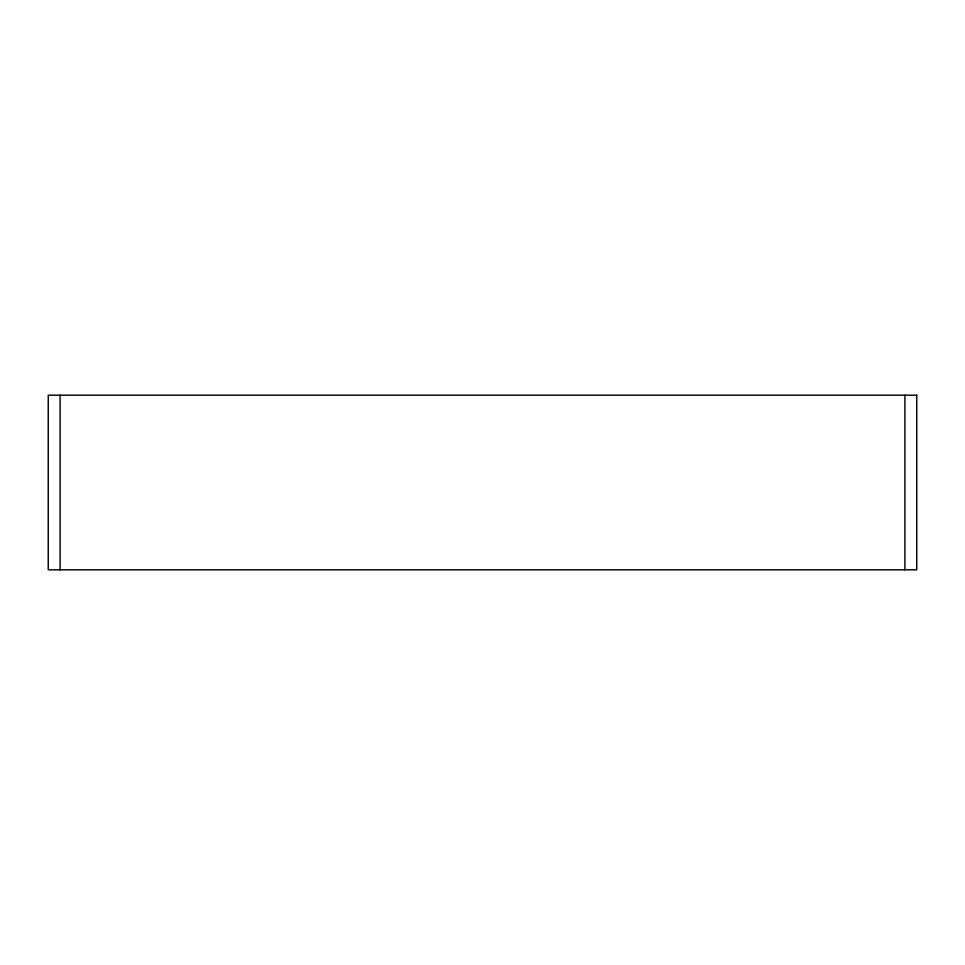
<?xml version="1.0" encoding="UTF-8"?>
<svg xmlns="http://www.w3.org/2000/svg" width="965" height="965" viewBox="0 0 965 965"><rect width="100%" height="100%" fill="white"/><g stroke="black" fill="none" stroke-linecap="round" stroke-linejoin="round"><path stroke-width="1.45" d="M904.905 395.18L904.905 569.82M60.095 395.18L60.095 569.82M916.75 395.18L48.25 395.18L48.25 569.82L916.75 569.82L916.75 395.18"/></g></svg>
